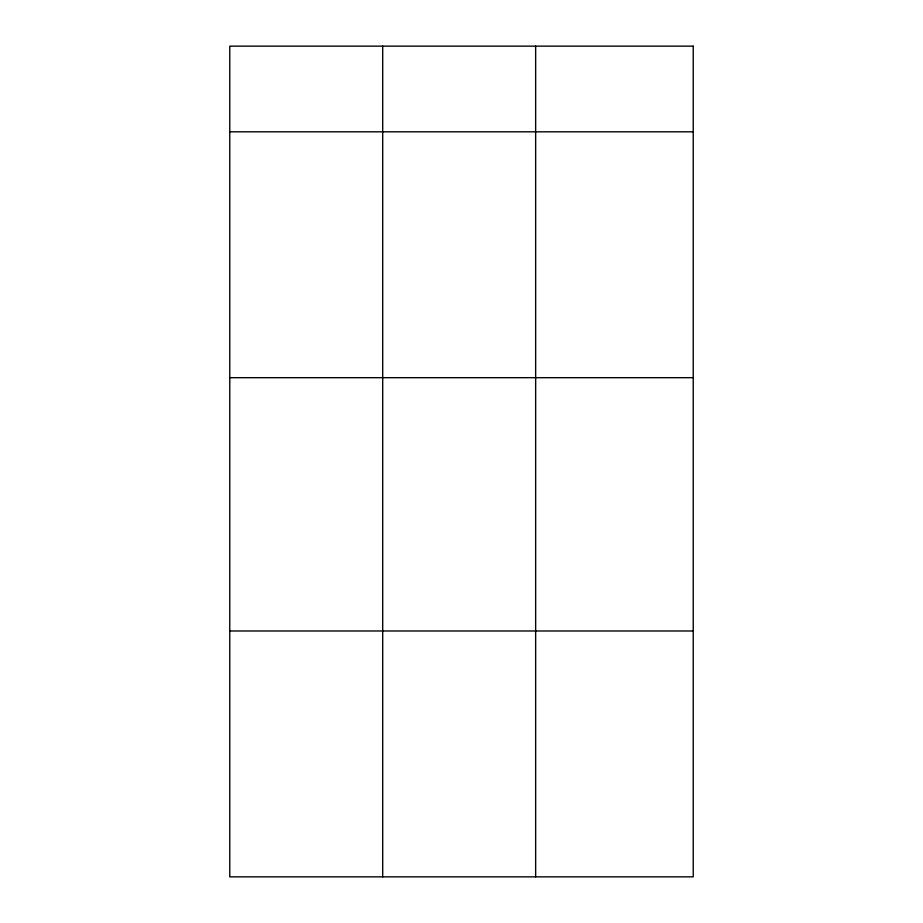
<?xml version="1.0" encoding="UTF-8"?>
<svg xmlns="http://www.w3.org/2000/svg" width="923" height="923" viewBox="0 0 923 923"><rect width="100%" height="100%" fill="white"/><g stroke="black" fill="none" stroke-linecap="round" stroke-linejoin="round"><path stroke-width="1.38" d="M229.769 131.816L693.231 131.816M229.769 377.68L693.231 377.68M229.769 630.986L693.231 630.986M535.652 46.15L535.652 876.85M382.71 46.15L382.71 876.85M693.231 46.15L229.769 46.15L229.769 876.85L693.231 876.85L693.231 46.15"/></g></svg>
